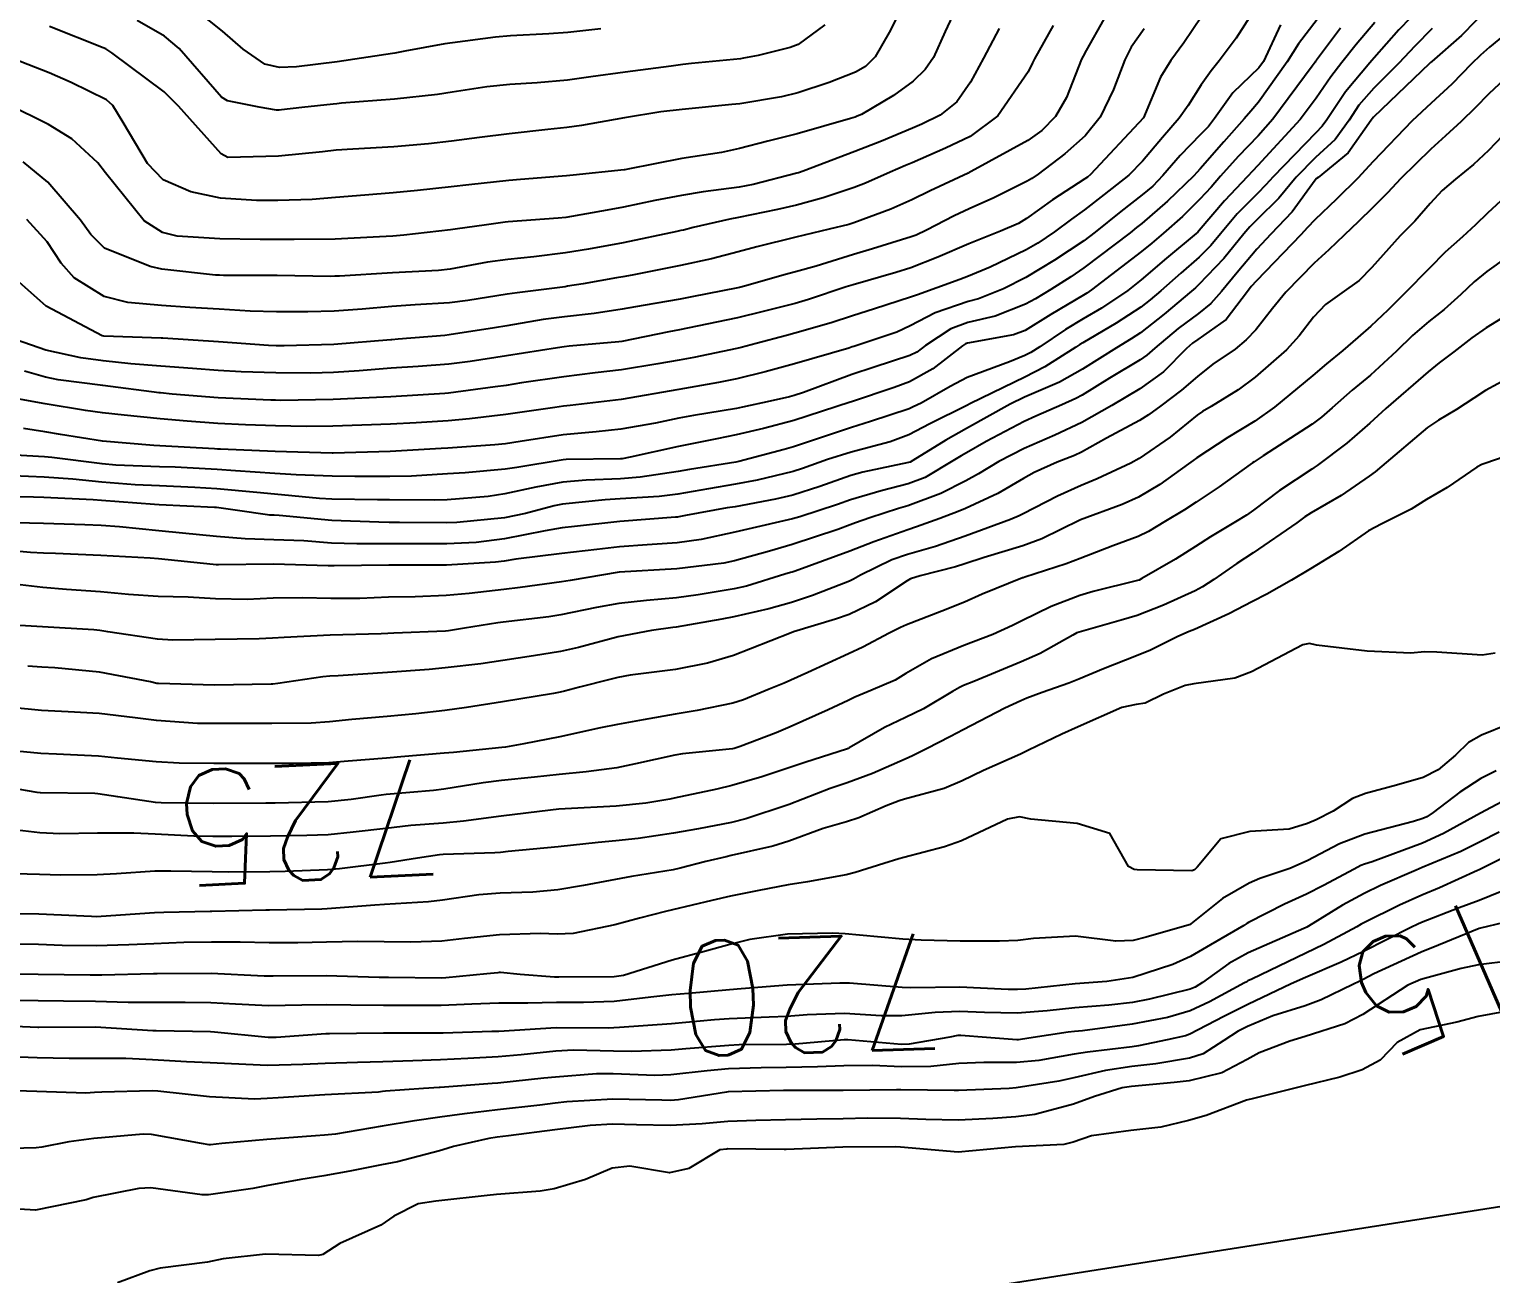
# Model space of a CAD drawing. Header units: metres. Extents: x 307586 to 320046, y 7427249 to 7434250.
# Drawn here: x 310706.6 to 310757.3, y 7432803.3 to 7432846.5 of the extents above; entities that cross this region are included whole.
import ezdxf
from ezdxf.enums import TextEntityAlignment as Align

# ---------------------------------------------------------------- set-up
doc = ezdxf.new("R2010")
doc.units = ezdxf.units.M
doc.header["$MEASUREMENT"] = 0
for name, color, linetype in [('Cotas', 45, 'Continuous'), ('Curvas de Nivel 1m', 11, 'Continuous'), ('Curvas de Nivel 5m', 15, 'Continuous'), ('Vias Primárias', 230, 'Continuous')]:
    doc.layers.add(name, color=color, linetype=linetype)
doc.styles.add('Style-STANDARD', font='STANDARD.shx')

msp = doc.modelspace()

# ---------------------------------------------------------------- linework, layer by layer
at = {"layer": 'Curvas de Nivel 1m', "flags": 128}
for points, elevation in [([(310726.413, 7432846.551), (310725.274, 7432846.421), (310724.609, 7432846.374), (310723.272, 7432846.305), (310722.753, 7432846.252), (310721.268, 7432846.065), (310720.996, 7432846.024), (310719.61, 7432845.767), (310719.32, 7432845.712), (310719.262, 7432845.705), (310719.185, 7432845.694), (310717.259, 7432845.403), (310715.846, 7432845.225), (310715.257, 7432845.199), (310714.749, 7432845.319), (310713.993, 7432845.839), (310713.272, 7432846.466), (310711.533, 7432847.868)], 748), ([(310757.293, 7432847.337), (310756.294, 7432846.314), (310755.264, 7432845.417), (310755.225, 7432845.379), (310755.186, 7432845.341), (310753.244, 7432843.475), (310753.193, 7432843.421), (310753.162, 7432843.371), (310752.365, 7432842.245), (310751.322, 7432841.389), (310751.265, 7432841.347), (310751.221, 7432841.293), (310750.418, 7432840.189), (310749.677, 7432839.413), (310749.188, 7432838.895), (310748.514, 7432838.092), (310747.967, 7432837.432), (310747.59, 7432837.012), (310747.161, 7432836.666), (310746.461, 7432836.139), (310745.645, 7432835.455), (310745.377, 7432835.222), (310745.139, 7432835.051), (310744.074, 7432834.417), (310743.126, 7432833.829), (310742.904, 7432833.713), (310742.419, 7432833.497), (310741.522, 7432833.103), (310741.117, 7432832.913), (310739.796, 7432832.215), (310739.106, 7432831.829), (310738.922, 7432831.724), (310738.634, 7432831.545), (310737.678, 7432830.97), (310737.091, 7432830.752), (310736.144, 7432830.512), (310735.082, 7432830.189), (310734.631, 7432830.035), (310733.326, 7432829.606), (310733.072, 7432829.536), (310731.516, 7432829.178), (310731.067, 7432829.071), (310729.893, 7432828.813), (310729.063, 7432828.7), (310728.027, 7432828.63), (310727.062, 7432828.564), (310726.274, 7432828.474), (310725.059, 7432828.326), (310723.463, 7432828.129), (310723.056, 7432828.065), (310722.76, 7432828.029), (310721.055, 7432827.924), (310720.885, 7432827.922), (310719.054, 7432827.925), (310717.156, 7432827.9), (310717.054, 7432827.902), (310716.946, 7432827.909), (310715.054, 7432827.965), (310713.141, 7432827.936), (310713.054, 7432827.94), (310712.956, 7432827.949), (310711.056, 7432828.146), (310710.762, 7432828.166), (310709.057, 7432828.26), (310707.473, 7432828.329), (310707.057, 7432828.345), (310706.615, 7432828.367), (310705.059, 7432828.509)], 732), ([(310754.93, 7432847.345), (310754.128, 7432846.51), (310753.266, 7432845.542), (310753.188, 7432845.447), (310753.119, 7432845.371), (310752.269, 7432844.364), (310751.626, 7432843.386), (310751.463, 7432843.166), (310751.238, 7432842.939), (310749.756, 7432841.412), (310749.504, 7432841.13), (310749.214, 7432840.835), (310748.509, 7432840.122), (310747.93, 7432839.433), (310747.597, 7432839.028), (310747.185, 7432838.615), (310746.559, 7432838.067), (310745.859, 7432837.453), (310745.487, 7432837.138), (310745.164, 7432836.888), (310744.304, 7432836.325), (310743.145, 7432835.647), (310743.047, 7432835.589), (310742.906, 7432835.492), (310741.829, 7432834.81), (310741.132, 7432834.456), (310739.251, 7432833.538), (310739.122, 7432833.474), (310737.838, 7432832.831), (310737.112, 7432832.454), (310736.465, 7432832.211), (310735.106, 7432831.855), (310734.282, 7432831.592), (310733.421, 7432831.282), (310733.097, 7432831.183), (310731.837, 7432830.878), (310731.089, 7432830.733), (310730.149, 7432830.577), (310729.084, 7432830.392), (310728.436, 7432830.306), (310727.081, 7432830.224), (310726.57, 7432830.195), (310725.078, 7432830.048), (310724.79, 7432829.991), (310723.798, 7432829.719), (310723.071, 7432829.573), (310721.412, 7432829.405), (310721.069, 7432829.397), (310719.423, 7432829.413), (310719.069, 7432829.413), (310718.709, 7432829.415), (310717.07, 7432829.478), (310715.242, 7432829.647), (310715.071, 7432829.659), (310714.917, 7432829.668), (310713.715, 7432829.84), (310713.074, 7432829.923), (310713, 7432829.925), (310711.075, 7432830.022), (310710.918, 7432830.029), (310709.077, 7432830.173), (310708.782, 7432830.19), (310707.078, 7432830.274), (310706.718, 7432830.284), (310705.079, 7432830.319)], 734), ([(310749.244, 7432847.42), (310748.477, 7432846.226), (310747.879, 7432845.434), (310747.602, 7432845.094), (310747.255, 7432844.6), (310746.807, 7432843.885), (310746.491, 7432843.448), (310745.913, 7432842.776), (310745.228, 7432841.951), (310744.748, 7432841.467), (310743.897, 7432840.795), (310743.205, 7432840.263), (310742.76, 7432839.934), (310742.169, 7432839.5), (310741.59, 7432839.105), (310741.187, 7432838.875), (310739.928, 7432838.276), (310739.177, 7432837.959), (310738.879, 7432837.84), (310738.086, 7432837.551), (310737.412, 7432837.315), (310737.168, 7432837.229), (310735.912, 7432836.823), (310735.158, 7432836.583), (310734.408, 7432836.337), (310733.148, 7432835.976), (310732.861, 7432835.899), (310731.809, 7432835.623), (310731.284, 7432835.486), (310731.141, 7432835.449), (310729.642, 7432835.141), (310729.137, 7432835.046), (310728.392, 7432834.918), (310727.133, 7432834.713), (310726.222, 7432834.599), (310725.131, 7432834.466), (310723.659, 7432834.253), (310723.127, 7432834.169), (310722.747, 7432834.114), (310721.124, 7432833.894), (310720.994, 7432833.882), (310719.123, 7432833.77), (310717.122, 7432833.68), (310715.291, 7432833.648), (310715.121, 7432833.652), (310714.955, 7432833.656), (310713.122, 7432833.736), (310711.524, 7432833.866), (310711.123, 7432833.907), (310711.081, 7432833.912), (310709.126, 7432834.159), (310707.576, 7432834.362), (310707.128, 7432834.456), (310706.397, 7432834.66)], 739), ([(310737.009, 7432847.563), (310736.43, 7432846.414), (310735.942, 7432845.573), (310735.603, 7432845.233), (310735.257, 7432845.037), (310734.341, 7432844.681), (310733.25, 7432844.32), (310732.682, 7432844.182), (310731.246, 7432843.948), (310730.964, 7432843.915), (310729.244, 7432843.748), (310728.499, 7432843.661), (310727.241, 7432843.461), (310725.742, 7432843.191), (310725.237, 7432843.116), (310724.575, 7432843.049), (310723.235, 7432842.903), (310722.205, 7432842.769), (310721.232, 7432842.642), (310720.436, 7432842.552), (310719.23, 7432842.449), (310717.805, 7432842.368), (310717.228, 7432842.329), (310716.755, 7432842.278), (310715.226, 7432842.126), (310713.464, 7432842.085), (310713.226, 7432842.204), (310711.747, 7432843.865), (310711.248, 7432844.361), (310709.432, 7432845.717), (310709.262, 7432845.831), (310709.227, 7432845.855), (310709.137, 7432845.892), (310707.274, 7432846.632)], 746), ([(310750.011, 7432846.68), (310749.42, 7432845.418), (310749.261, 7432845.198), (310748.356, 7432844.325), (310747.72, 7432843.435), (310747.517, 7432843.16), (310747.237, 7432842.873), (310746.529, 7432842.148), (310745.931, 7432841.453), (310745.585, 7432841.089), (310745.213, 7432840.78), (310744.467, 7432840.209), (310743.583, 7432839.484), (310743.19, 7432839.186), (310742.164, 7432838.519), (310741.177, 7432837.917), (310740.396, 7432837.522), (310739.526, 7432837.177), (310739.166, 7432837.075), (310738.026, 7432836.685), (310737.153, 7432836.231), (310736.697, 7432836.018), (310735.378, 7432835.578), (310735.2, 7432835.521), (310735.142, 7432835.502), (310735.02, 7432835.46), (310733.136, 7432834.912), (310732.119, 7432834.634), (310731.131, 7432834.391), (310730.501, 7432834.264), (310729.127, 7432834.022), (310727.123, 7432833.68), (310725.352, 7432833.467), (310725.12, 7432833.441), (310724.814, 7432833.399), (310723.117, 7432833.154), (310721.857, 7432833.001), (310721.115, 7432832.939), (310720.006, 7432832.87), (310719.113, 7432832.821), (310718.11, 7432832.782), (310717.112, 7432832.747), (310716.183, 7432832.738), (310715.112, 7432832.762), (310714.075, 7432832.798), (310713.113, 7432832.85), (310712.048, 7432832.926), (310711.114, 7432833.009), (310709.863, 7432833.135), (310709.116, 7432833.215), (310708.518, 7432833.3), (310707.119, 7432833.53), (310705.182, 7432833.88)], 738), ([(310742.116, 7432846.666), (310741.471, 7432845.508), (310741.404, 7432845.366), (310741.258, 7432845.049), (310740.2, 7432843.526), (310739.236, 7432842.812), (310738.38, 7432842.4), (310737.226, 7432841.897), (310736.988, 7432841.8), (310736.46, 7432841.568), (310735.603, 7432841.19), (310735.215, 7432841.038), (310734.129, 7432840.676), (310733.205, 7432840.427), (310732.546, 7432840.273), (310731.198, 7432840.002), (310730.889, 7432839.942), (310729.618, 7432839.646), (310729.28, 7432839.561), (310729.192, 7432839.54), (310729.05, 7432839.511), (310727.187, 7432839.115), (310725.981, 7432838.896), (310725.184, 7432838.769), (310724.092, 7432838.627), (310723.181, 7432838.539), (310722.476, 7432838.441), (310721.177, 7432838.201), (310720.775, 7432838.156), (310719.176, 7432838.071), (310717.339, 7432837.962), (310717.174, 7432837.954), (310717.022, 7432837.953), (310715.175, 7432837.988), (310713.311, 7432837.985), (310713.174, 7432837.989), (310713.032, 7432837.994), (310711.176, 7432838.198), (310710.762, 7432838.29), (310709.183, 7432838.935), (310708.702, 7432839.411), (310708.352, 7432839.903), (310707.212, 7432841.218), (310706.357, 7432841.929)], 743), ([(310751.285, 7432846.87), (310750.643, 7432846.028), (310750.25, 7432845.405), (310749.249, 7432844.004), (310748.982, 7432843.687), (310748.752, 7432843.425), (310748.043, 7432842.624), (310747.225, 7432841.685), (310747.112, 7432841.553), (310747.005, 7432841.442), (310746.093, 7432840.568), (310745.198, 7432839.789), (310745.014, 7432839.644), (310744.793, 7432839.466), (310743.18, 7432838.245), (310742.735, 7432837.937), (310742.041, 7432837.501), (310741.502, 7432837.172), (310741.165, 7432836.983), (310740.111, 7432836.573), (310739.155, 7432836.346), (310738.563, 7432836.135), (310737.69, 7432835.555), (310737.381, 7432835.317), (310737.139, 7432835.2), (310735.906, 7432834.802), (310735.133, 7432834.541), (310733.446, 7432833.925), (310733.125, 7432833.816), (310732.961, 7432833.775), (310732.295, 7432833.618), (310731.336, 7432833.412), (310731.12, 7432833.371), (310729.636, 7432833.126), (310729.117, 7432833.025), (310728.311, 7432832.858), (310727.113, 7432832.646), (310726.248, 7432832.552), (310725.11, 7432832.448), (310723.61, 7432832.225), (310723.107, 7432832.142), (310722.736, 7432832.104), (310721.105, 7432831.994), (310720.875, 7432831.982), (310719.104, 7432831.871), (310717.123, 7432831.82), (310717.103, 7432831.819), (310717.084, 7432831.819), (310715.103, 7432831.871), (310713.204, 7432831.949), (310713.104, 7432831.957), (310712.994, 7432831.961), (310711.105, 7432832.07), (310710.895, 7432832.082), (310709.106, 7432832.233), (310707.658, 7432832.461), (310707.109, 7432832.56), (310706.368, 7432832.67)], 737), ([(310743.881, 7432846.884), (310743.267, 7432845.789), (310743.159, 7432845.596), (310743.109, 7432845.492), (310742.582, 7432844.164), (310742.207, 7432843.5), (310741.729, 7432843.014), (310741.235, 7432842.671), (310739.277, 7432841.593), (310739.223, 7432841.567), (310739.208, 7432841.556), (310739.164, 7432841.541), (310737.847, 7432840.92), (310737.209, 7432840.607), (310736.488, 7432840.283), (310735.196, 7432839.811), (310735.021, 7432839.757), (310734.348, 7432839.593), (310733.19, 7432839.314), (310731.832, 7432838.978), (310731.185, 7432838.807), (310730.256, 7432838.566), (310729.18, 7432838.328), (310727.502, 7432838), (310727.176, 7432837.939), (310726.961, 7432837.897), (310725.795, 7432837.694), (310725.262, 7432837.608), (310725.171, 7432837.592), (310723.507, 7432837.386), (310723.167, 7432837.335), (310721.797, 7432837.11), (310721.162, 7432837.034), (310719.964, 7432836.959), (310719.16, 7432836.909), (310718.125, 7432836.819), (310717.157, 7432836.742), (310716.246, 7432836.72), (310715.157, 7432836.727), (310714.241, 7432836.749), (310713.157, 7432836.813), (310712.142, 7432836.877), (310711.159, 7432836.944), (310709.996, 7432837.046), (310709.163, 7432837.256), (310708.129, 7432837.906), (310707.679, 7432838.413), (310707.185, 7432839.148), (310706.486, 7432839.927)], 742), ([(310734.19, 7432846.685), (310733.269, 7432846.007), (310732.985, 7432845.895), (310731.875, 7432845.624), (310731.365, 7432845.525), (310731.262, 7432845.507), (310729.568, 7432845.339), (310729.259, 7432845.307), (310728.859, 7432845.256), (310727.256, 7432845.038), (310726.07, 7432844.876), (310725.254, 7432844.767), (310724.208, 7432844.671), (310723.252, 7432844.609), (310722.458, 7432844.531), (310721.249, 7432844.343), (310720.74, 7432844.263), (310719.246, 7432844.101), (310717.409, 7432843.962), (310717.244, 7432843.945), (310717.117, 7432843.928), (310716.027, 7432843.812), (310715.33, 7432843.732), (310715.242, 7432843.723), (310715.149, 7432843.728), (310714.545, 7432843.83), (310713.45, 7432844.052), (310713.246, 7432844.175), (310711.778, 7432845.865), (310711.269, 7432846.295), (310710.318, 7432846.839)], 747), ([(310752.093, 7432846.57), (310751.264, 7432845.461), (310751.234, 7432845.42), (310751.216, 7432845.391), (310751.116, 7432845.247), (310749.743, 7432843.413), (310749.237, 7432842.835), (310748.545, 7432842.112), (310747.936, 7432841.433), (310747.601, 7432841.053), (310747.211, 7432840.628), (310746.615, 7432840.032), (310745.95, 7432839.452), (310745.541, 7432839.105), (310745.186, 7432838.815), (310743.456, 7432837.486), (310743.289, 7432837.371), (310743.17, 7432837.3), (310742.034, 7432836.627), (310741.151, 7432836.077), (310740.747, 7432835.918), (310739.144, 7432835.637), (310739.072, 7432835.613), (310738.967, 7432835.542), (310737.941, 7432834.746), (310737.13, 7432834.295), (310736.6, 7432834.094), (310735.123, 7432833.598), (310735.071, 7432833.581), (310733.116, 7432832.952), (310732.065, 7432832.669), (310731.111, 7432832.447), (310730.439, 7432832.307), (310729.107, 7432832.041), (310727.438, 7432831.675), (310727.158, 7432831.623), (310727.102, 7432831.618), (310725.206, 7432831.594), (310725.101, 7432831.585), (310723.503, 7432831.318), (310723.096, 7432831.258), (310721.702, 7432831.136), (310721.093, 7432831.092), (310719.836, 7432831.018), (310719.091, 7432831.005), (310717.869, 7432831.01), (310717.091, 7432831.016), (310715.84, 7432831.064), (310715.092, 7432831.111), (310713.731, 7432831.203), (310713.094, 7432831.246), (310711.637, 7432831.323), (310711.095, 7432831.343), (310709.579, 7432831.401), (310709.096, 7432831.44), (310707.356, 7432831.659), (310707.099, 7432831.682), (310705.253, 7432831.786)], 736), ([(310755.281, 7432846.557), (310754.678, 7432845.943), (310754.123, 7432845.357), (310753.254, 7432844.482), (310752.732, 7432843.891), (310752.398, 7432843.378), (310751.913, 7432842.707), (310751.23, 7432842.081), (310750.56, 7432841.4), (310749.952, 7432840.669), (310749.2, 7432839.925), (310748.945, 7432839.674), (310748.736, 7432839.425), (310748.043, 7432838.572), (310747.175, 7432837.667), (310747.058, 7432837.557), (310746.923, 7432837.442), (310745.971, 7432836.641), (310745.151, 7432835.995), (310744.831, 7432835.781), (310744.322, 7432835.472), (310743.135, 7432834.729), (310742.345, 7432834.284), (310741.125, 7432833.754), (310740.633, 7432833.517), (310739.114, 7432832.676), (310738.39, 7432832.267), (310737.246, 7432831.559), (310737.156, 7432831.505), (310737.102, 7432831.486), (310735.515, 7432831.158), (310735.095, 7432831.04), (310734.023, 7432830.662), (310733.084, 7432830.362), (310732.481, 7432830.217), (310731.078, 7432829.956), (310730.798, 7432829.912), (310729.35, 7432829.647), (310729.12, 7432829.602), (310729.072, 7432829.595), (310729.011, 7432829.589), (310727.071, 7432829.444), (310725.496, 7432829.268), (310725.068, 7432829.218), (310724.476, 7432829.118), (310723.064, 7432828.841), (310722.084, 7432828.719), (310721.062, 7432828.672), (310720.156, 7432828.665), (310719.062, 7432828.669), (310717.939, 7432828.664), (310717.062, 7432828.689), (310716.105, 7432828.767), (310715.063, 7432828.811), (310714.07, 7432828.842), (310713.064, 7432828.925), (310711.884, 7432829.042), (310711.065, 7432829.119), (310709.696, 7432829.255), (310709.067, 7432829.298), (310708.494, 7432829.326), (310707.067, 7432829.376), (310705.593, 7432829.409)], 733), ([(310758.046, 7432846.548), (310757.272, 7432845.907), (310756.956, 7432845.634), (310756.648, 7432845.326), (310755.966, 7432844.623), (310755.249, 7432843.964), (310754.582, 7432843.35), (310753.229, 7432841.941), (310752.958, 7432841.64), (310752.71, 7432841.375), (310751.961, 7432840.633), (310751.201, 7432839.92), (310750.946, 7432839.644), (310750.72, 7432839.397), (310749.177, 7432837.799), (310748.998, 7432837.598), (310748.871, 7432837.423), (310748.131, 7432836.457), (310747.148, 7432835.762), (310746.957, 7432835.631), (310746.753, 7432835.444), (310745.948, 7432834.639), (310745.129, 7432834.05), (310744.152, 7432833.475), (310743.117, 7432832.885), (310742.177, 7432832.435), (310741.108, 7432831.98), (310740.235, 7432831.523), (310739.53, 7432831.1), (310739.093, 7432830.852), (310738.225, 7432830.409), (310737.079, 7432829.985), (310736.752, 7432829.889), (310735.757, 7432829.573), (310735.256, 7432829.393), (310735.07, 7432829.323), (310734.648, 7432829.166), (310733.063, 7432828.64), (310732.266, 7432828.412), (310731.057, 7432828.082), (310730.689, 7432828.001), (310729.054, 7432827.801), (310727.053, 7432827.68), (310725.351, 7432827.394), (310725.048, 7432827.345), (310723.616, 7432827.15), (310723.043, 7432827.086), (310721.839, 7432826.944), (310721.04, 7432826.872), (310719.968, 7432826.832), (310719.039, 7432826.81), (310718.049, 7432826.774), (310717.038, 7432826.773), (310716.052, 7432826.796), (310715.037, 7432826.777), (310714.131, 7432826.739), (310713.037, 7432826.758), (310712.085, 7432826.812), (310711.038, 7432826.844), (310710.01, 7432826.909), (310709.04, 7432827.001), (310707.862, 7432827.086), (310707.041, 7432827.153), (310705.664, 7432827.314)], 731), ([(310740.25, 7432846.554), (310739.704, 7432845.533), (310739.254, 7432844.696), (310738.775, 7432844.017), (310738.195, 7432843.55), (310737.563, 7432843.233), (310737.238, 7432843.096), (310736.155, 7432842.649), (310735.23, 7432842.283), (310733.442, 7432841.607), (310733.282, 7432841.549), (310733.222, 7432841.533), (310731.699, 7432841.141), (310731.214, 7432841.053), (310729.968, 7432840.886), (310729.21, 7432840.763), (310728.289, 7432840.582), (310727.203, 7432840.36), (310726.634, 7432840.253), (310725.197, 7432840.002), (310724.931, 7432839.97), (310723.195, 7432839.841), (310723.091, 7432839.834), (310722.445, 7432839.737), (310721.353, 7432839.587), (310721.191, 7432839.564), (310719.578, 7432839.378), (310719.189, 7432839.349), (310718.734, 7432839.322), (310717.187, 7432839.247), (310715.771, 7432839.23), (310715.187, 7432839.232), (310714.589, 7432839.231), (310713.187, 7432839.251), (310711.7, 7432839.353), (310711.189, 7432839.475), (310710.553, 7432839.876), (310709.218, 7432841.548), (310708.945, 7432841.894), (310708.045, 7432842.722), (310707.236, 7432843.226), (310705.814, 7432843.934)], 744), ([(310745.279, 7432846.542), (310744.831, 7432845.906), (310744.606, 7432845.47), (310744.219, 7432844.442), (310743.758, 7432843.482), (310743.236, 7432842.83), (310742.525, 7432842.202), (310741.595, 7432841.506), (310741.376, 7432841.353), (310741.219, 7432841.259), (310740.055, 7432840.682), (310739.204, 7432840.303), (310738.688, 7432840.058), (310737.718, 7432839.555), (310737.366, 7432839.383), (310737.191, 7432839.32), (310735.848, 7432838.912), (310735.184, 7432838.711), (310733.889, 7432838.308), (310733.178, 7432838.115), (310732.782, 7432838.009), (310731.444, 7432837.627), (310731.229, 7432837.572), (310731.172, 7432837.557), (310729.57, 7432837.243), (310729.166, 7432837.165), (310727.884, 7432836.947), (310727.16, 7432836.818), (310726.183, 7432836.664), (310725.156, 7432836.547), (310724.415, 7432836.451), (310723.151, 7432836.236), (310722.718, 7432836.166), (310721.146, 7432835.924), (310720.993, 7432835.904), (310719.372, 7432835.768), (310719.161, 7432835.751), (310719.143, 7432835.75), (310719.121, 7432835.748), (310717.141, 7432835.587), (310715.415, 7432835.542), (310715.14, 7432835.544), (310714.872, 7432835.556), (310713.141, 7432835.685), (310711.205, 7432835.806), (310711.142, 7432835.812), (310709.153, 7432835.88), (310709.096, 7432835.891), (310707.158, 7432836.923), (310706.004, 7432837.932)], 741), ([(310757.725, 7432842.828), (310757.233, 7432842.326), (310756.716, 7432841.837), (310756.092, 7432841.331), (310755.624, 7432840.929), (310755.21, 7432840.479), (310754.678, 7432839.87), (310754.172, 7432839.355), (310753.182, 7432838.266), (310752.74, 7432837.812), (310752.149, 7432837.38), (310751.574, 7432836.979), (310751.16, 7432836.538), (310750.664, 7432835.884), (310750.218, 7432835.404), (310749.133, 7432834.454), (310748.543, 7432834.012), (310747.603, 7432833.435), (310747.301, 7432833.258), (310747.12, 7432833.129), (310746.186, 7432832.376), (310745.105, 7432831.625), (310744.817, 7432831.464), (310743.649, 7432830.927), (310743.091, 7432830.691), (310742.266, 7432830.317), (310741.076, 7432829.709), (310740.943, 7432829.644), (310740.634, 7432829.517), (310739.067, 7432828.936), (310738.035, 7432828.579), (310737.06, 7432828.3), (310736.514, 7432828.11), (310735.429, 7432827.576), (310735.19, 7432827.439), (310735.05, 7432827.37), (310733.767, 7432826.875), (310733.038, 7432826.633), (310732.242, 7432826.41), (310731.03, 7432826.127), (310730.613, 7432826.05), (310729.025, 7432825.774), (310728.915, 7432825.761), (310728.174, 7432825.663), (310727.02, 7432825.437), (310725.639, 7432825.072), (310725.015, 7432824.926), (310724.078, 7432824.779), (310723.012, 7432824.619), (310722.244, 7432824.504), (310721.009, 7432824.358), (310720.454, 7432824.31), (310719.007, 7432824.196), (310717.292, 7432824.082), (310717.006, 7432824.071), (310716.758, 7432824.049), (310715.202, 7432823.818), (310715.029, 7432823.793), (310715.003, 7432823.791), (310714.973, 7432823.791), (310713.002, 7432823.762), (310711.056, 7432823.816), (310711.002, 7432823.823), (310710.777, 7432823.872), (310709.006, 7432824.216), (310707.453, 7432824.359), (310707.008, 7432824.384), (310706.514, 7432824.419)], 729), ([(310757.817, 7432840.71), (310757.205, 7432840.146), (310756.781, 7432839.743), (310756.332, 7432839.329), (310755.73, 7432838.792), (310755.182, 7432838.243), (310754.322, 7432837.353), (310753.744, 7432836.782), (310753.156, 7432836.227), (310752.699, 7432835.825), (310752.181, 7432835.38), (310751.613, 7432834.911), (310751.134, 7432834.511), (310749.806, 7432833.41), (310749.118, 7432832.929), (310748.184, 7432832.357), (310747.105, 7432831.653), (310746.983, 7432831.562), (310746.823, 7432831.443), (310745.821, 7432830.723), (310745.085, 7432830.288), (310744.516, 7432830.034), (310743.073, 7432829.503), (310743.047, 7432829.49), (310741.732, 7432828.838), (310741.064, 7432828.595), (310739.725, 7432828.196), (310739.057, 7432827.967), (310738.734, 7432827.866), (310737.501, 7432827.556), (310737.161, 7432827.45), (310737.05, 7432827.387), (310735.955, 7432826.655), (310735.032, 7432826.21), (310734.567, 7432826.05), (310733.107, 7432825.609), (310733.023, 7432825.58), (310731.614, 7432825.027), (310731.015, 7432824.795), (310730.123, 7432824.527), (310729.009, 7432824.307), (310727.437, 7432824.103), (310727.006, 7432824.03), (310726.727, 7432823.962), (310725.678, 7432823.693), (310725.149, 7432823.551), (310725.001, 7432823.515), (310724.769, 7432823.472), (310722.997, 7432823.176), (310721.752, 7432822.986), (310720.994, 7432822.882), (310719.986, 7432822.767), (310718.992, 7432822.669), (310717.765, 7432822.563), (310716.99, 7432822.49), (310716.353, 7432822.443), (310714.989, 7432822.426), (310713.572, 7432822.425), (310712.989, 7432822.424), (310712.41, 7432822.434), (310710.989, 7432822.528), (310710.244, 7432822.624), (310708.992, 7432822.773), (310707.917, 7432822.831), (310706.993, 7432822.885), (310705.937, 7432822.987)], 728), ([(310757.877, 7432838.622), (310757.181, 7432838.117), (310756.734, 7432837.768), (310756.281, 7432837.329), (310755.697, 7432836.802), (310755.159, 7432836.385), (310754.598, 7432835.902), (310754.044, 7432835.356), (310753.134, 7432834.522), (310752.505, 7432834), (310751.804, 7432833.383), (310751.443, 7432833.064), (310751.117, 7432832.824), (310749.416, 7432831.725), (310749.104, 7432831.519), (310749.043, 7432831.481), (310748.958, 7432831.421), (310747.881, 7432830.642), (310747.083, 7432830.108), (310746.676, 7432829.847), (310746.017, 7432829.451), (310745.429, 7432829.097), (310745.068, 7432828.919), (310744.194, 7432828.603), (310743.06, 7432828.16), (310742.577, 7432827.976), (310741.132, 7432827.509), (310741.073, 7432827.49), (310741.052, 7432827.481), (310739.659, 7432826.916), (310739.04, 7432826.647), (310738.256, 7432826.326), (310737.027, 7432825.858), (310736.824, 7432825.764), (310736.425, 7432825.566), (310735.508, 7432825.085), (310735.016, 7432824.843), (310733.605, 7432824.197), (310733.006, 7432823.93), (310732.783, 7432823.834), (310732.262, 7432823.617), (310731.37, 7432823.255), (310730.998, 7432823.132), (310729.755, 7432822.883), (310728.994, 7432822.754), (310727.886, 7432822.561), (310726.99, 7432822.397), (310726.399, 7432822.276), (310724.986, 7432821.972), (310723.738, 7432821.719), (310723.103, 7432821.606), (310722.981, 7432821.591), (310721.299, 7432821.426), (310720.978, 7432821.394), (310719.471, 7432821.269), (310718.975, 7432821.23), (310717.646, 7432821.117), (310716.972, 7432821.068), (310715.741, 7432821.042), (310714.971, 7432821.043), (310713.771, 7432821.037), (310712.971, 7432821.039), (310711.776, 7432821.056), (310710.971, 7432821.095), (310709.627, 7432821.229), (310708.974, 7432821.295), (310707.518, 7432821.369), (310706.975, 7432821.392), (310705.378, 7432821.535)], 727), ([(310757.873, 7432836.602), (310757.156, 7432836.162), (310756.657, 7432835.818), (310756.029, 7432835.331), (310755.527, 7432834.948), (310755.136, 7432834.639), (310753.667, 7432833.362), (310753.118, 7432832.854), (310752.322, 7432832.167), (310751.287, 7432831.388), (310751.178, 7432831.313), (310751.101, 7432831.264), (310749.977, 7432830.519), (310749.079, 7432829.837), (310748.839, 7432829.66), (310748.457, 7432829.426), (310747.588, 7432828.914), (310747.064, 7432828.578), (310746.37, 7432828.137), (310745.199, 7432827.459), (310745.103, 7432827.409), (310745.052, 7432827.392), (310743.513, 7432827.015), (310743.044, 7432826.879), (310742.047, 7432826.491), (310741.03, 7432825.989), (310740.713, 7432825.829), (310740.022, 7432825.525), (310739.019, 7432825.132), (310737.895, 7432824.67), (310737.009, 7432824.162), (310736.632, 7432823.939), (310735.785, 7432823.572), (310735.239, 7432823.339), (310734.999, 7432823.231), (310734.307, 7432822.901), (310732.99, 7432822.31), (310732.497, 7432822.105), (310731.249, 7432821.627), (310731.049, 7432821.562), (310730.982, 7432821.546), (310729.249, 7432821.377), (310728.978, 7432821.332), (310727.62, 7432821.024), (310726.971, 7432820.896), (310725.91, 7432820.75), (310724.967, 7432820.659), (310724.11, 7432820.569), (310722.964, 7432820.449), (310722.327, 7432820.372), (310720.959, 7432820.152), (310720.603, 7432820.109), (310718.956, 7432819.963), (310718.786, 7432819.942), (310717.745, 7432819.788), (310716.952, 7432819.712), (310715.108, 7432819.662), (310714.951, 7432819.659), (310714.787, 7432819.659), (310712.951, 7432819.655), (310711.145, 7432819.674), (310710.951, 7432819.687), (310709.64, 7432819.883), (310708.954, 7432819.989), (310708.846, 7432820), (310706.954, 7432820.017), (310706.843, 7432820.032), (310704.959, 7432820.353)], 726), ([(310758.49, 7432831.925), (310757.104, 7432831.457), (310757.004, 7432831.421), (310756.827, 7432831.323), (310755.8, 7432830.625), (310755.086, 7432830.208), (310754.556, 7432829.873), (310753.533, 7432829.363), (310753.07, 7432829.122), (310752.037, 7432828.406), (310751.057, 7432827.8), (310750.398, 7432827.4), (310749.544, 7432826.914), (310749.042, 7432826.665), (310748.222, 7432826.242), (310747.027, 7432825.698), (310746.842, 7432825.626), (310746.451, 7432825.446), (310745.499, 7432824.974), (310745.016, 7432824.776), (310743.866, 7432824.332), (310743.008, 7432823.97), (310742.669, 7432823.831), (310741.733, 7432823.503), (310741.201, 7432823.308), (310741, 7432823.222), (310740.438, 7432822.959), (310738.99, 7432822.215), (310738.551, 7432821.98), (310737.724, 7432821.553), (310737.233, 7432821.304), (310736.977, 7432821.188), (310735.852, 7432820.688), (310734.965, 7432820.372), (310734.378, 7432820.172), (310732.953, 7432819.623), (310732.916, 7432819.61), (310731.45, 7432819.123), (310730.947, 7432818.998), (310729.809, 7432818.776), (310728.943, 7432818.62), (310727.713, 7432818.441), (310726.94, 7432818.361), (310726.326, 7432818.299), (310724.937, 7432818.147), (310723.193, 7432817.984), (310722.935, 7432817.956), (310722.729, 7432817.938), (310720.934, 7432817.878), (310720.816, 7432817.869), (310720.053, 7432817.759), (310719.1, 7432817.599), (310718.93, 7432817.576), (310717.34, 7432817.38), (310716.926, 7432817.346), (310715.449, 7432817.291), (310714.925, 7432817.282), (310713.493, 7432817.273), (310712.924, 7432817.278), (310711.485, 7432817.304), (310710.924, 7432817.298), (310709.595, 7432817.211), (310708.922, 7432817.17), (310707.667, 7432817.163), (310706.922, 7432817.191), (310705.635, 7432817.22)], 724), ([(310757.467, 7432824.867), (310757.018, 7432824.8), (310755.446, 7432824.909), (310755.019, 7432824.912), (310754.54, 7432824.869), (310753.019, 7432824.938), (310751.261, 7432825.147), (310751.021, 7432825.202), (310750.793, 7432825.166), (310749.011, 7432824.222), (310748.429, 7432824.006), (310747.007, 7432823.811), (310746.7, 7432823.749), (310745.952, 7432823.451), (310745.32, 7432823.136), (310744.999, 7432823.093), (310744.51, 7432822.98), (310742.991, 7432822.317), (310742.422, 7432822.062), (310741.268, 7432821.507), (310741.082, 7432821.408), (310740.981, 7432821.364), (310739.703, 7432820.797), (310738.966, 7432820.434), (310738.333, 7432820.175), (310736.956, 7432819.798), (310736.771, 7432819.747), (310736.316, 7432819.566), (310735.371, 7432819.153), (310734.947, 7432819.017), (310734.137, 7432818.784), (310732.94, 7432818.346), (310732.386, 7432818.168), (310730.935, 7432817.842), (310730.762, 7432817.804), (310730.065, 7432817.639), (310729.173, 7432817.404), (310728.928, 7432817.353), (310727.478, 7432817.118), (310726.923, 7432817.016), (310725.81, 7432816.801), (310724.917, 7432816.66), (310724.05, 7432816.579), (310722.915, 7432816.534), (310722.174, 7432816.478), (310720.911, 7432816.293), (310720.43, 7432816.235), (310718.908, 7432816.142), (310718.563, 7432816.12), (310716.906, 7432815.991), (310716.723, 7432815.984), (310714.905, 7432815.952), (310714.777, 7432815.95), (310712.904, 7432815.908), (310712.851, 7432815.903), (310711.246, 7432815.867), (310710.913, 7432815.86), (310709.063, 7432815.726), (310708.901, 7432815.718), (310708.734, 7432815.725), (310706.902, 7432815.812), (310705.018, 7432815.823)], 723), ([(310757.906, 7432822.399), (310756.99, 7432822.022), (310756.543, 7432821.769), (310756.094, 7432821.329), (310755.488, 7432820.822), (310754.971, 7432820.555), (310754.037, 7432820.284), (310752.962, 7432820.002), (310752.513, 7432819.822), (310751.843, 7432819.381), (310751.252, 7432819.085), (310750.949, 7432818.956), (310750.311, 7432818.763), (310748.946, 7432818.682), (310747.945, 7432818.428), (310747.123, 7432817.438), (310747.023, 7432817.348), (310746.931, 7432817.319), (310745.04, 7432817.35), (310744.931, 7432817.36), (310744.74, 7432817.463), (310744.085, 7432818.613), (310742.948, 7432818.954), (310741.349, 7432819.105), (310740.95, 7432819.189), (310740.537, 7432819.104), (310738.941, 7432818.357), (310738.342, 7432818.142), (310736.935, 7432817.774), (310736.765, 7432817.731), (310736.242, 7432817.567), (310735.25, 7432817.255), (310734.927, 7432817.18), (310733.589, 7432816.934), (310732.921, 7432816.825), (310731.905, 7432816.633), (310730.915, 7432816.431), (310730.263, 7432816.286), (310728.908, 7432815.956), (310728.662, 7432815.898), (310727.752, 7432815.667), (310726.9, 7432815.436), (310725.455, 7432815.137), (310724.897, 7432815.113), (310724.324, 7432815.136), (310722.897, 7432815.088), (310721.675, 7432814.962), (310720.894, 7432814.878), (310719.82, 7432814.834), (310718.894, 7432814.845), (310717.971, 7432814.862), (310716.893, 7432814.841), (310715.89, 7432814.813), (310714.893, 7432814.813), (310713.894, 7432814.836), (310712.893, 7432814.839), (310711.93, 7432814.822), (310710.892, 7432814.783), (310710.028, 7432814.742), (310708.891, 7432814.705), (310707.709, 7432814.725), (310706.891, 7432814.754), (310706.055, 7432814.765)], 722), ([(310757.499, 7432820.791), (310756.971, 7432820.52), (310756.242, 7432820.049), (310755.318, 7432819.336), (310755.096, 7432819.194), (310754.951, 7432819.129), (310754.629, 7432819.024), (310752.945, 7432818.582), (310752.068, 7432818.253), (310750.936, 7432817.659), (310750.333, 7432817.399), (310749.293, 7432817.049), (310748.925, 7432816.889), (310747.997, 7432816.349), (310746.903, 7432815.469), (310746.887, 7432815.456), (310746.838, 7432815.441), (310745.347, 7432815.007), (310744.897, 7432814.894), (310744.299, 7432814.871), (310742.899, 7432815.051), (310741.432, 7432814.97), (310740.897, 7432814.9), (310740.254, 7432814.877), (310738.896, 7432814.878), (310737.539, 7432814.911), (310736.897, 7432814.944), (310735.395, 7432815.078), (310734.898, 7432815.128), (310734.461, 7432815.149), (310732.898, 7432815.11), (310731.59, 7432814.929), (310730.894, 7432814.754), (310730.016, 7432814.514), (310728.888, 7432814.208), (310727.196, 7432813.675), (310726.882, 7432813.631), (310724.961, 7432813.62), (310724.882, 7432813.622), (310724.801, 7432813.621), (310723.617, 7432813.719), (310722.934, 7432813.78), (310722.883, 7432813.784), (310722.838, 7432813.776), (310722.453, 7432813.734), (310721.032, 7432813.597), (310720.881, 7432813.589), (310719.043, 7432813.607), (310718.881, 7432813.608), (310718.72, 7432813.611), (310716.882, 7432813.671), (310715.042, 7432813.657), (310714.881, 7432813.656), (310714.722, 7432813.663), (310712.882, 7432813.746), (310711.009, 7432813.741), (310710.882, 7432813.739), (310709.082, 7432813.687), (310708.881, 7432813.688), (310708.681, 7432813.693), (310706.881, 7432813.721), (310705.081, 7432813.738)], 721), ([(310757.603, 7432818.657), (310756.943, 7432818.327), (310756.275, 7432817.991), (310754.934, 7432817.426), (310754.723, 7432817.343), (310753.485, 7432816.801), (310752.92, 7432816.528), (310752.17, 7432816.121), (310750.983, 7432815.389), (310750.931, 7432815.361), (310750.902, 7432815.346), (310750.821, 7432815.31), (310748.893, 7432814.466), (310748.224, 7432814.092), (310747.31, 7432813.436), (310747.048, 7432813.272), (310746.881, 7432813.205), (310745.469, 7432812.862), (310744.876, 7432812.748), (310744.054, 7432812.652), (310742.874, 7432812.56), (310741.913, 7432812.459), (310740.872, 7432812.372), (310739.738, 7432812.393), (310738.872, 7432812.435), (310738.023, 7432812.397), (310736.87, 7432812.276), (310736.151, 7432812.286), (310734.871, 7432812.357), (310733.581, 7432812.31), (310732.869, 7432812.262), (310732.256, 7432812.229), (310730.868, 7432812.172), (310730.366, 7432812.137), (310728.866, 7432812.001), (310727.066, 7432811.878), (310726.865, 7432811.864), (310726.689, 7432811.857), (310724.865, 7432811.869), (310722.873, 7432811.74), (310722.627, 7432811.732), (310720.935, 7432811.676), (310720.862, 7432811.677), (310718.949, 7432811.682), (310718.862, 7432811.679), (310716.998, 7432811.661), (310716.861, 7432811.654), (310715.146, 7432811.529), (310714.859, 7432811.534), (310712.998, 7432811.711), (310712.861, 7432811.722), (310710.976, 7432811.754), (310710.861, 7432811.759), (310708.863, 7432811.89), (310706.903, 7432811.878), (310706.862, 7432811.88), (310705.53, 7432811.933)], 719), ([(310758.237, 7432818.01), (310756.933, 7432817.355), (310756.907, 7432817.346), (310756.859, 7432817.321), (310755.532, 7432816.726), (310754.92, 7432816.469), (310754.141, 7432816.125), (310752.905, 7432815.51), (310752.813, 7432815.462), (310752.664, 7432815.372), (310751.52, 7432814.761), (310750.894, 7432814.458), (310749.019, 7432813.553), (310748.884, 7432813.49), (310748.84, 7432813.464), (310748.764, 7432813.421), (310747.547, 7432812.762), (310746.873, 7432812.456), (310746.092, 7432812.226), (310744.868, 7432811.991), (310743.143, 7432811.763), (310742.865, 7432811.737), (310742.645, 7432811.712), (310741.281, 7432811.506), (310740.92, 7432811.451), (310740.862, 7432811.448), (310739.811, 7432811.526), (310738.92, 7432811.596), (310738.864, 7432811.6), (310738.809, 7432811.595), (310738.528, 7432811.543), (310737.122, 7432811.295), (310736.859, 7432811.286), (310734.995, 7432811.444), (310734.861, 7432811.443), (310733.163, 7432811.3), (310732.858, 7432811.288), (310731.215, 7432811.269), (310730.857, 7432811.255), (310729.37, 7432811.13), (310728.854, 7432811.087), (310727.484, 7432811.04), (310726.853, 7432811.052), (310725.464, 7432811.083), (310724.853, 7432811.053), (310723.644, 7432810.925), (310722.85, 7432810.858), (310721.795, 7432810.794), (310720.848, 7432810.753), (310719.888, 7432810.719), (310718.847, 7432810.688), (310717.968, 7432810.661), (310716.845, 7432810.63), (310716.064, 7432810.588), (310714.844, 7432810.561), (310714.088, 7432810.588), (310712.845, 7432810.646), (310712.023, 7432810.68), (310710.846, 7432810.755), (310709.926, 7432810.8), (310708.847, 7432810.8), (310707.948, 7432810.802), (310706.847, 7432810.827), (310705.915, 7432810.861)], 718), ([(310757.648, 7432816.587), (310756.917, 7432816.281), (310756.212, 7432816.028), (310754.906, 7432815.519), (310754.781, 7432815.466), (310754.537, 7432815.345), (310752.894, 7432814.509), (310752.126, 7432814.142), (310750.885, 7432813.616), (310750.386, 7432813.397), (310748.875, 7432812.676), (310748.045, 7432812.255), (310746.865, 7432811.64), (310746.718, 7432811.587), (310746.081, 7432811.448), (310745.078, 7432811.239), (310744.859, 7432811.21), (310743.317, 7432811.022), (310742.855, 7432810.945), (310741.622, 7432810.732), (310740.85, 7432810.659), (310739.718, 7432810.659), (310738.849, 7432810.62), (310737.876, 7432810.521), (310736.847, 7432810.513), (310735.86, 7432810.558), (310734.847, 7432810.55), (310733.933, 7432810.507), (310732.846, 7432810.485), (310731.987, 7432810.477), (310730.845, 7432810.438), (310730.106, 7432810.376), (310728.842, 7432810.229), (310728.292, 7432810.208), (310726.842, 7432810.271), (310726.258, 7432810.269), (310724.84, 7432810.155), (310724.431, 7432810.114), (310722.836, 7432809.944), (310722.639, 7432809.928), (310720.834, 7432809.79), (310720.796, 7432809.788), (310720.261, 7432809.756), (310718.937, 7432809.664), (310718.832, 7432809.65), (310718.693, 7432809.634), (310716.83, 7432809.541), (310715.208, 7432809.438), (310714.829, 7432809.408), (310714.393, 7432809.391), (310712.829, 7432809.472), (310711.029, 7432809.67), (310710.831, 7432809.681), (310709.082, 7432809.636), (310708.83, 7432809.617), (310708.536, 7432809.601), (310706.83, 7432809.649), (310705.052, 7432809.716)], 717), ([(310758.514, 7432815.699), (310756.958, 7432815.319), (310756.913, 7432815.31), (310755.501, 7432814.73), (310754.894, 7432814.489), (310753.257, 7432813.735), (310752.885, 7432813.542), (310752.767, 7432813.489), (310752.524, 7432813.374), (310751.43, 7432812.832), (310750.875, 7432812.631), (310749.744, 7432812.279), (310748.868, 7432811.91), (310748.543, 7432811.746), (310748.042, 7432811.428), (310747.329, 7432810.962), (310746.853, 7432810.807), (310745.683, 7432810.619), (310744.849, 7432810.52), (310743.935, 7432810.385), (310742.843, 7432810.133), (310742.318, 7432810.018), (310740.837, 7432809.786), (310740.591, 7432809.76), (310738.835, 7432809.694), (310738.688, 7432809.688), (310736.835, 7432809.713), (310736.681, 7432809.716), (310734.834, 7432809.684), (310734.733, 7432809.683), (310732.834, 7432809.69), (310732.756, 7432809.689), (310730.833, 7432809.639), (310730.773, 7432809.631), (310729.111, 7432809.366), (310728.83, 7432809.344), (310728.529, 7432809.354), (310726.83, 7432809.39), (310725.232, 7432809.293), (310724.828, 7432809.249), (310724.3, 7432809.18), (310722.826, 7432809.017), (310721.685, 7432808.88), (310720.823, 7432808.762), (310719.942, 7432808.638), (310718.82, 7432808.454), (310717.2, 7432808.177), (310716.816, 7432808.137), (310716.502, 7432808.117), (310714.815, 7432807.983), (310713.254, 7432807.843), (310712.857, 7432807.805), (310712.812, 7432807.802), (310712.553, 7432807.853), (310710.816, 7432808.16), (310710.517, 7432808.172), (310708.814, 7432808.017), (310707.936, 7432807.903), (310707.003, 7432807.725), (310706.81, 7432807.694), (310705.097, 7432807.649)], 716), ([(310757.762, 7432812.423), (310756.872, 7432812.252), (310756.135, 7432812.063), (310754.867, 7432811.793), (310754.061, 7432811.352), (310753.469, 7432810.746), (310752.849, 7432810.41), (310752.073, 7432810.149), (310750.84, 7432809.846), (310750.47, 7432809.763), (310749.071, 7432809.416), (310748.832, 7432809.349), (310747.437, 7432808.824), (310746.825, 7432808.646), (310745.855, 7432808.417), (310744.821, 7432808.299), (310743.457, 7432808.118), (310742.817, 7432807.889), (310742.49, 7432807.819), (310740.815, 7432807.733), (310738.825, 7432807.551), (310736.815, 7432807.724), (310736.647, 7432807.73), (310734.814, 7432807.721), (310732.845, 7432807.641), (310732.813, 7432807.641), (310732.783, 7432807.64), (310730.813, 7432807.66), (310730.787, 7432807.657), (310730.548, 7432807.633), (310729.468, 7432806.978), (310728.801, 7432806.825), (310727.416, 7432807.058), (310726.803, 7432806.995), (310725.887, 7432806.599), (310724.791, 7432806.271), (310724.303, 7432806.194), (310722.788, 7432806.078), (310722.473, 7432806.048), (310720.785, 7432805.86), (310720.684, 7432805.851), (310720.077, 7432805.757), (310719.223, 7432805.321), (310718.775, 7432805.018), (310717.35, 7432804.373), (310716.765, 7432803.992), (310716.607, 7432803.959), (310714.765, 7432804.007), (310713.297, 7432803.842), (310712.762, 7432803.733), (310711.111, 7432803.515), (310710.758, 7432803.422), (310709.627, 7432803.008)], 714)]:
    msp.add_lwpolyline(points, dxfattribs=dict(at, elevation=elevation))
at = {"layer": 'Curvas de Nivel 5m', "flags": 128}
for points, elevation in [([(310738.882, 7432847.544), (310738.373, 7432846.452), (310737.961, 7432845.553), (310737.679, 7432845.136), (310737.255, 7432844.73), (310736.582, 7432844.234), (310735.46, 7432843.578), (310735.311, 7432843.511), (310735.242, 7432843.482), (310735.087, 7432843.428), (310733.236, 7432842.903), (310732.209, 7432842.644), (310731.23, 7432842.387), (310730.607, 7432842.258), (310729.227, 7432842.04), (310727.355, 7432841.678), (310727.245, 7432841.657), (310727.223, 7432841.656), (310725.453, 7432841.464), (310725.219, 7432841.438), (310723.628, 7432841.312), (310723.216, 7432841.278), (310721.831, 7432841.126), (310721.213, 7432841.058), (310720.043, 7432840.929), (310719.209, 7432840.849), (310718.217, 7432840.776), (310717.206, 7432840.69), (310716.39, 7432840.624), (310715.204, 7432840.589), (310714.454, 7432840.582), (310713.205, 7432840.666), (310712.182, 7432840.886), (310711.214, 7432841.307), (310710.669, 7432841.876), (310709.83, 7432843.291), (310709.475, 7432843.888), (310709.245, 7432844.08), (310708.02, 7432844.678), (310707.254, 7432845.017), (310705.495, 7432845.704)], 745), ([(310747.286, 7432846.99), (310746.661, 7432846.057), (310746.205, 7432845.451), (310745.844, 7432844.867), (310745.256, 7432843.46), (310743.413, 7432841.487), (310743.312, 7432841.399), (310743.221, 7432841.335), (310742.097, 7432840.614), (310741.2, 7432839.957), (310740.922, 7432839.789), (310740.289, 7432839.524), (310739.188, 7432839.077), (310738.114, 7432838.621), (310737.18, 7432838.253), (310736.659, 7432838.085), (310735.174, 7432837.657), (310734.938, 7432837.584), (310733.622, 7432837.147), (310733.164, 7432837.016), (310732.048, 7432836.733), (310731.156, 7432836.517), (310730.433, 7432836.358), (310729.15, 7432836.097), (310728.78, 7432836.024), (310727.143, 7432835.692), (310727.034, 7432835.681), (310725.31, 7432835.529), (310725.141, 7432835.511), (310724.913, 7432835.476), (310723.138, 7432835.19), (310721.878, 7432835), (310721.135, 7432834.91), (310720.073, 7432834.821), (310719.133, 7432834.76), (310718.022, 7432834.677), (310717.131, 7432834.617), (310716.345, 7432834.593), (310715.131, 7432834.601), (310713.928, 7432834.635), (310713.131, 7432834.682), (310712.239, 7432834.752), (310711.133, 7432834.84), (310710.094, 7432834.92), (310709.134, 7432835.019), (310708.36, 7432835.127), (310707.138, 7432835.39), (310705.582, 7432835.936)], 740), ([(310753.284, 7432846.761), (310752.645, 7432846.004), (310752.138, 7432845.381), (310751.76, 7432844.883), (310751.25, 7432844.134), (310750.698, 7432843.398), (310749.227, 7432841.806), (310749.04, 7432841.607), (310748.865, 7432841.424), (310748.067, 7432840.575), (310747.195, 7432839.55), (310747.141, 7432839.493), (310747.082, 7432839.441), (310746.055, 7432838.58), (310745.177, 7432837.827), (310744.714, 7432837.467), (310743.793, 7432836.851), (310743.158, 7432836.475), (310742.544, 7432836.104), (310741.656, 7432835.505), (310741.342, 7432835.306), (310741.14, 7432835.204), (310740.607, 7432834.987), (310739.132, 7432834.444), (310738.543, 7432834.131), (310737.532, 7432833.556), (310737.261, 7432833.42), (310737.121, 7432833.354), (310735.775, 7432832.915), (310735.114, 7432832.711), (310733.765, 7432832.256), (310733.107, 7432832.038), (310732.775, 7432831.944), (310731.598, 7432831.625), (310731.203, 7432831.528), (310731.101, 7432831.505), (310729.493, 7432831.25), (310729.096, 7432831.181), (310727.784, 7432830.978), (310727.092, 7432830.925), (310725.9, 7432830.883), (310725.09, 7432830.807), (310724.16, 7432830.64), (310723.083, 7432830.4), (310722.503, 7432830.314), (310721.08, 7432830.2), (310720.652, 7432830.182), (310719.079, 7432830.19), (310718.661, 7432830.194), (310717.079, 7432830.215), (310716.641, 7432830.242), (310715.081, 7432830.389), (310714.466, 7432830.446), (310713.084, 7432830.573), (310712.318, 7432830.624), (310711.085, 7432830.679), (310710.244, 7432830.72), (310709.087, 7432830.813), (310708.08, 7432830.913), (310707.089, 7432830.981), (310705.993, 7432831.027)], 735), ([(310757.78, 7432844.793), (310757.253, 7432844.295), (310756.769, 7432843.803), (310756.286, 7432843.33), (310755.746, 7432842.827), (310755.233, 7432842.371), (310754.196, 7432841.355), (310753.725, 7432840.853), (310753.207, 7432840.333), (310752.718, 7432839.857), (310752.226, 7432839.38), (310751.697, 7432838.876), (310751.183, 7432838.412), (310750.204, 7432837.405), (310749.737, 7432836.839), (310749.153, 7432836.099), (310748.827, 7432835.744), (310748.441, 7432835.427), (310747.667, 7432834.906), (310747.133, 7432834.475), (310746.575, 7432833.999), (310745.854, 7432833.453), (310745.43, 7432833.146), (310745.118, 7432832.945), (310743.974, 7432832.34), (310743.107, 7432831.855), (310742.859, 7432831.739), (310742.255, 7432831.498), (310741.455, 7432831.149), (310741.094, 7432830.941), (310740.197, 7432830.412), (310739.078, 7432829.897), (310738.825, 7432829.794), (310738.188, 7432829.549), (310737.372, 7432829.255), (310737.069, 7432829.156), (310735.899, 7432828.738), (310735.061, 7432828.409), (310733.167, 7432827.722), (310733.054, 7432827.687), (310732.996, 7432827.668), (310732.805, 7432827.612), (310731.47, 7432827.202), (310731.045, 7432827.104), (310729.793, 7432826.891), (310729.04, 7432826.795), (310728.003, 7432826.701), (310727.037, 7432826.597), (310726.263, 7432826.459), (310725.03, 7432826.202), (310724.606, 7432826.13), (310723.026, 7432825.949), (310722.834, 7432825.924), (310721.679, 7432825.743), (310721.124, 7432825.647), (310721.022, 7432825.64), (310719.224, 7432825.564), (310719.021, 7432825.554), (310718.787, 7432825.54), (310717.02, 7432825.494), (310715.415, 7432825.42), (310715.019, 7432825.388), (310714.555, 7432825.364), (310713.018, 7432825.343), (310711.557, 7432825.325), (310711.018, 7432825.354), (310709.293, 7432825.614), (310709.021, 7432825.658), (310708.808, 7432825.681), (310707.022, 7432825.789), (310705.065, 7432825.897)], 730), ([(310757.987, 7432834.459), (310757.13, 7432833.986), (310756.729, 7432833.722), (310756.122, 7432833.33), (310755.496, 7432832.96), (310755.117, 7432832.706), (310753.529, 7432831.364), (310753.301, 7432831.166), (310753.098, 7432831.014), (310752.121, 7432830.346), (310751.078, 7432829.741), (310750.863, 7432829.606), (310750.576, 7432829.397), (310749.062, 7432828.352), (310748.503, 7432827.982), (310747.699, 7432827.434), (310747.31, 7432827.176), (310747.047, 7432827.037), (310745.955, 7432826.535), (310745.034, 7432826.184), (310744.48, 7432826.019), (310743.025, 7432825.605), (310742.942, 7432825.573), (310742.799, 7432825.492), (310741.665, 7432824.855), (310741.014, 7432824.568), (310739.364, 7432823.892), (310739.005, 7432823.75), (310738.863, 7432823.683), (310738.625, 7432823.544), (310737.615, 7432822.935), (310736.994, 7432822.636), (310736.263, 7432822.295), (310735.034, 7432821.579), (310734.999, 7432821.564), (310734.983, 7432821.555), (310733.496, 7432821.081), (310732.972, 7432820.904), (310732.006, 7432820.581), (310730.963, 7432820.272), (310730.445, 7432820.151), (310728.956, 7432819.832), (310728.808, 7432819.799), (310727.975, 7432819.665), (310726.952, 7432819.554), (310725.179, 7432819.469), (310724.95, 7432819.452), (310724.67, 7432819.424), (310722.948, 7432819.217), (310721.648, 7432819.041), (310720.945, 7432818.974), (310719.82, 7432818.886), (310718.943, 7432818.789), (310717.81, 7432818.655), (310716.941, 7432818.57), (310716.211, 7432818.536), (310714.94, 7432818.514), (310713.603, 7432818.503), (310712.939, 7432818.506), (310712.28, 7432818.516), (310710.94, 7432818.586), (310710.193, 7432818.625), (310708.94, 7432818.623), (310707.628, 7432818.598), (310706.94, 7432818.639), (310706.148, 7432818.721)], 725), ([(310758.263, 7432820.007), (310756.953, 7432819.32), (310755.672, 7432818.606), (310754.942, 7432818.279), (310753.201, 7432817.631), (310752.935, 7432817.548), (310752.808, 7432817.497), (310752.57, 7432817.374), (310751.507, 7432816.801), (310750.92, 7432816.51), (310750.152, 7432816.163), (310748.904, 7432815.52), (310748.843, 7432815.481), (310748.744, 7432815.422), (310747.584, 7432814.746), (310746.892, 7432814.338), (310746.278, 7432814.057), (310744.884, 7432813.617), (310743.983, 7432813.474), (310742.882, 7432813.391), (310741.176, 7432813.211), (310740.88, 7432813.191), (310740.559, 7432813.194), (310738.88, 7432813.271), (310737.179, 7432813.258), (310736.88, 7432813.261), (310735.048, 7432813.412), (310734.881, 7432813.42), (310734.718, 7432813.419), (310732.88, 7432813.342), (310731.285, 7432813.219), (310730.878, 7432813.182), (310729.462, 7432813.059), (310728.876, 7432813.006), (310728.146, 7432812.931), (310726.874, 7432812.783), (310725.816, 7432812.748), (310724.873, 7432812.746), (310723.882, 7432812.724), (310722.873, 7432812.715), (310721.93, 7432812.682), (310720.872, 7432812.642), (310719.992, 7432812.639), (310718.872, 7432812.64), (310717.735, 7432812.651), (310716.872, 7432812.664), (310716.032, 7432812.647), (310714.871, 7432812.623), (310713.724, 7432812.69), (310712.872, 7432812.736), (310711.986, 7432812.745), (310710.872, 7432812.738), (310710.005, 7432812.745), (310708.872, 7432812.773), (310707.757, 7432812.792), (310706.872, 7432812.802), (310705.985, 7432812.816)], 720), ([(310758.009, 7432814.191), (310756.89, 7432814.049), (310756.29, 7432813.925), (310754.885, 7432813.543), (310754.44, 7432813.347), (310752.872, 7432812.321), (310752.244, 7432812.001), (310750.865, 7432811.566), (310750.338, 7432811.398), (310749.27, 7432811), (310748.853, 7432810.768), (310747.977, 7432810.297), (310746.842, 7432810.024), (310746.319, 7432809.967), (310744.838, 7432809.832), (310744.52, 7432809.782), (310743.553, 7432809.479), (310742.83, 7432809.21), (310741.478, 7432808.851), (310740.826, 7432808.772), (310740.02, 7432808.717), (310738.824, 7432808.659), (310737.696, 7432808.679), (310736.824, 7432808.712), (310735.672, 7432808.724), (310734.824, 7432808.708), (310733.92, 7432808.69), (310732.823, 7432808.666), (310731.791, 7432808.652), (310730.823, 7432808.608), (310729.93, 7432808.531), (310728.821, 7432808.473), (310727.655, 7432808.501), (310726.821, 7432808.514), (310726.04, 7432808.469), (310724.819, 7432808.328), (310723.204, 7432808.111), (310722.816, 7432808.063), (310722.527, 7432808.022), (310721.296, 7432807.745), (310720.926, 7432807.634), (310720.811, 7432807.597), (310719.352, 7432807.217), (310718.803, 7432807.106), (310717.694, 7432806.893), (310716.797, 7432806.727), (310716.002, 7432806.601), (310714.791, 7432806.374), (310714.327, 7432806.289), (310712.786, 7432806.068), (310712.568, 7432806.07), (310710.789, 7432806.308), (310710.374, 7432806.29), (310708.784, 7432805.975), (310708.72, 7432805.955), (310708.545, 7432805.894), (310706.779, 7432805.534), (310705.075, 7432805.642)], 715)]:
    msp.add_lwpolyline(points, dxfattribs=dict(at, elevation=elevation))
at = {"layer": 'Vias Primárias'}
msp.add_lwpolyline([(310965.033, 7432838.814), (310926.621, 7432832.656), (310892.242, 7432827.04), (310870.072, 7432823.261), (310851.99, 7432820.51), (310793.615, 7432811.295), (310716.995, 7432799.274), (310691.417, 7432795.148), (310677.004, 7432792.881), (310659.996, 7432789.956), (310638.653, 7432786.3), (310609.988, 7432781.668), (310588.258, 7432778.899), (310577.304, 7432778.124), (310563.026, 7432777.791), (310548.421, 7432778.233), (310544.903, 7432778.454), (310536.936, 7432779.054), (310528.844, 7432779.773), (310515.153, 7432781.756), (310495.551, 7432784.991), (310477.008, 7432789.136), (310469.454, 7432792.012), (310461.809, 7432794.84)], dxfattribs=at)

# ---------------------------------------------------------------- texts
at = {"layer": 'Cotas', "style": 'Style-STANDARD'}
for s, rotation, p in [('725', 182.7436, (310716.286, 7432818.993, 725)), ('715', 203.4117, (310757.034, 7432814.331, 715)), ('720', 181.8689, (310733.736, 7432813.008, 720))]:
    msp.add_text(s, height=4, rotation=rotation, dxfattribs=at).set_placement(p, align=Align.MIDDLE_CENTER)

doc.saveas('drawing.dxf')
